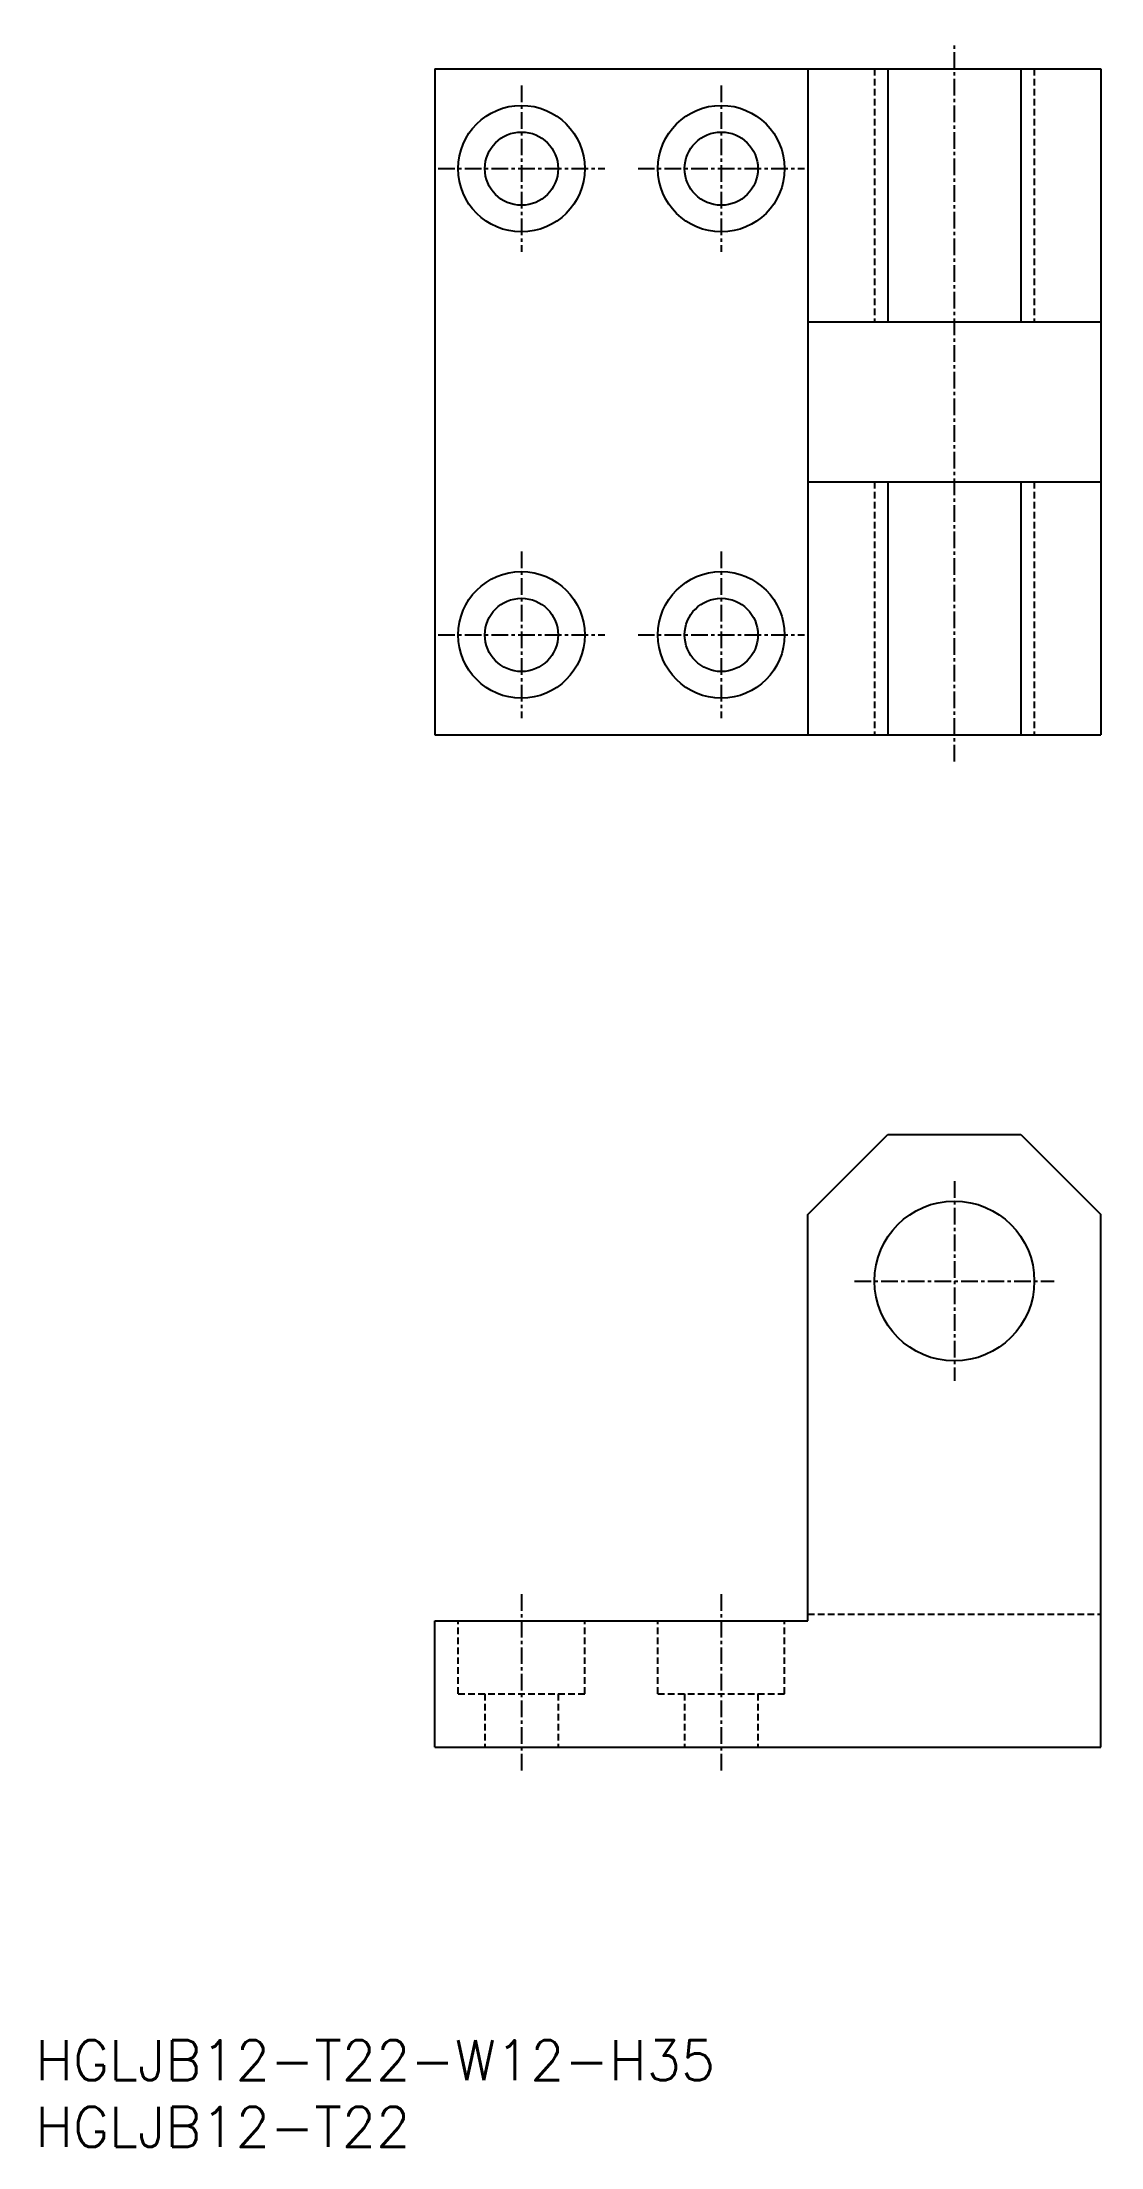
# Model space of a CAD drawing. Extents: x 1 to 80, y 0 to 158.
import ezdxf

# ---------------------------------------------------------------- set-up
doc = ezdxf.new("R2010")
doc.units = 0
doc.linetypes.add('CENTER', pattern=[2, 1.25, -0.25, 0.25, -0.25])
doc.linetypes.add('DASHED', pattern=[0.75, 0.5, -0.25])
doc.layers.get('0').update_dxf_attribs({"linetype": 'CONTINUOUS'})
doc.layers.add('CENTER', color=1, linetype='CENTER')
doc.styles.get("Standard").update_dxf_attribs({"font": 'txt.shx'})

# ---------------------------------------------------------------- blocks, each defined once
blk = doc.blocks.new('*U16')
at = {"color": 7, "linetype": 'CONTINUOUS'}
blk.add_text('HGLJB12-T22', height=3, dxfattribs=at).set_placement((0, 0))
blk = doc.blocks.new('*U17')
at = {"color": 7, "linetype": 'CONTINUOUS'}
blk.add_text('HGLJB12-T22-W12-H35', height=3, dxfattribs=at).set_placement((0, 5))

msp = doc.modelspace()

# ---------------------------------------------------------------- linework, layer by layer
at = {"color": 7, "linetype": 'CONTINUOUS'}
for p, q in [((30, 156), (80, 156)), ((30, 156), (30, 106)), ((58, 156), (58, 106)), ((64, 156), (64, 137)), ((74, 156), (74, 137)), ((80, 156), (80, 106)), ((58, 137), (80, 137)), ((58, 125), (80, 125)), ((64, 125), (64, 106)), ((74, 125), (74, 106)), ((30, 106), (80, 106)), ((58, 70), (64, 76)), ((64, 76), (74, 76)), ((74, 76), (80, 70)), ((58, 39.5), (58, 70)), ((80, 30), (80, 70)), ((30, 39.5), (58, 39.5)), ((30, 30), (30, 39.5)), ((30, 30), (80, 30))]:
    msp.add_line(p, q, dxfattribs=at)
at = {"color": 3, "linetype": 'DASHED'}
for p, q in [((63, 156), (63, 137)), ((75, 156), (75, 137)), ((63, 125), (63, 106)), ((75, 125), (75, 106)), ((58, 40), (80, 40)), ((31.75, 34), (31.75, 39.5)), ((41.25, 34), (41.25, 39.5)), ((46.75, 34), (46.75, 39.5)), ((56.25, 34), (56.25, 39.5)), ((31.75, 34), (41.25, 34)), ((33.75, 34), (33.75, 30)), ((39.25, 34), (39.25, 30)), ((46.75, 34), (56.25, 34)), ((48.75, 34), (48.75, 30)), ((54.25, 34), (54.25, 30))]:
    msp.add_line(p, q, dxfattribs=at)
at = {"color": 7, "linetype": 'CONTINUOUS'}
for centre, radius in [((36.5, 148.5), 4.75), ((51.5, 148.5), 4.75), ((36.5, 148.5), 2.75), ((51.5, 148.5), 2.75), ((36.5, 113.5), 4.75), ((51.5, 113.5), 4.75), ((36.5, 113.5), 2.75), ((51.5, 113.5), 2.75), ((69, 65), 6)]:
    msp.add_circle(centre, radius, dxfattribs=at)
at = {"layer": 'CENTER', "color": 1, "linetype": 'CENTER'}
for p, q in [((69, 104), (69, 158)), ((36.5, 154.75), (36.5, 142.25)), ((51.5, 154.75), (51.5, 142.25)), ((30.25, 148.5), (42.75, 148.5)), ((45.25, 148.5), (57.75, 148.5)), ((36.5, 119.75), (36.5, 107.25)), ((51.5, 119.75), (51.5, 107.25)), ((30.25, 113.5), (42.75, 113.5)), ((45.25, 113.5), (57.75, 113.5)), ((69, 72.5), (69, 57.5)), ((61.5, 65), (76.5, 65)), ((36.5, 41.5), (36.5, 28)), ((51.5, 41.5), (51.5, 28))]:
    msp.add_line(p, q, dxfattribs=at)

# ---------------------------------------------------------------- block references
at = {"color": 7, "linetype": 'CONTINUOUS'}
for name in ['*U17', '*U16']:
    msp.add_blockref(name, (0, 0), dxfattribs=at)

doc.saveas('drawing.dxf')
